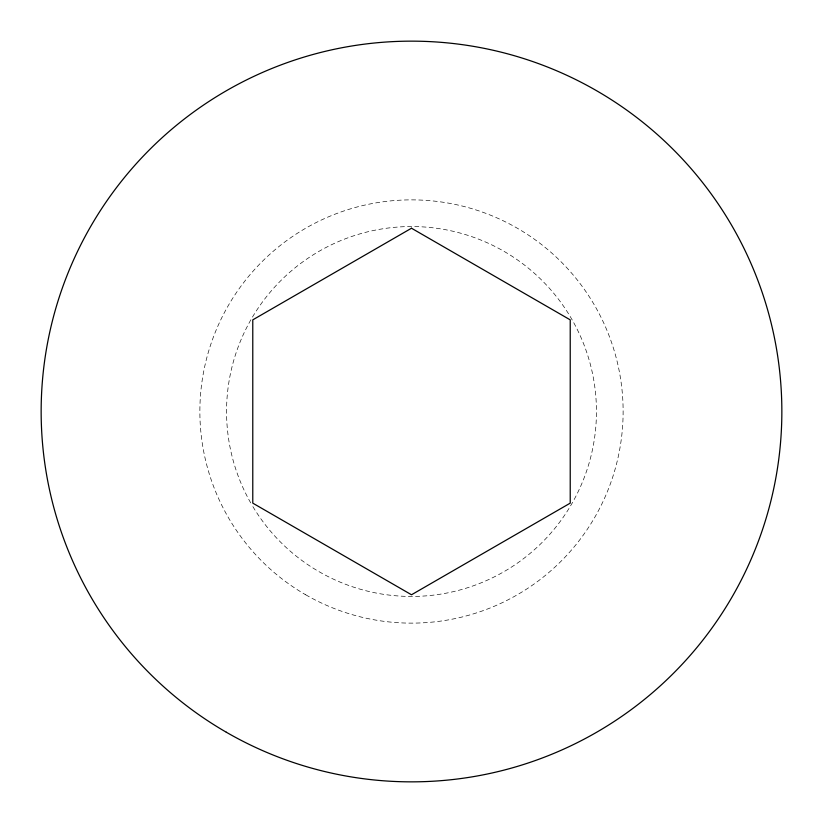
<?xml version="1.0" encoding="UTF-8"?>
<svg xmlns="http://www.w3.org/2000/svg" width="823" height="823" viewBox="0 0 823 823"><rect width="100%" height="100%" fill="white"/><g stroke="black" fill="none" stroke-linecap="round" stroke-linejoin="round"><path stroke-width="0.62" stroke-dasharray="4.12 3.09" d="M250.706 502.884A184.949 184.949 0 0 1 412.344 226.551A184.949 184.949 0 0 1 571.46 504.334A184.949 184.949 0 0 1 251.334 503.974M305.683 594.772A211.624 211.624 0 0 0 623.124 411.5A211.624 211.624 0 0 0 305.683 228.228A211.624 211.624 0 0 0 305.683 594.772"/><path stroke-width="1.23" d="M411.5 228.228L252.774 319.859L252.774 503.141L411.5 594.772L570.226 503.141L570.226 319.859L411.5 228.228M226.325 732.233A370.35 370.35 0 0 0 781.85 411.5A370.35 370.35 0 0 0 226.325 90.767A370.35 370.35 0 0 0 226.325 732.233"/></g></svg>
